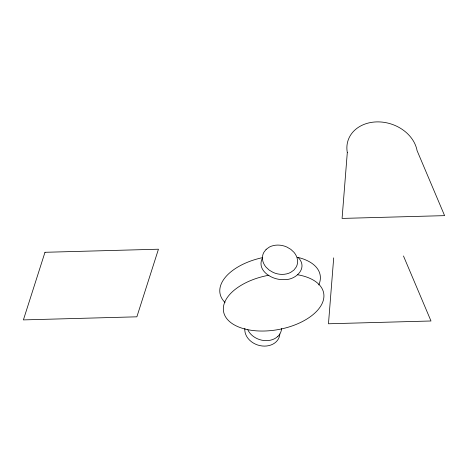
<?xml version="1.0" encoding="UTF-8"?>
<svg xmlns="http://www.w3.org/2000/svg" width="468" height="468" viewBox="0 0 468 468"><rect width="100%" height="100%" fill="white"/><g stroke="black" fill="none" stroke-linecap="round" stroke-linejoin="round"><path stroke-width="0.7" d="M333.696 257.868L328.472 323.774L430.993 320.99L403.469 255.973M262.326 258.26C256.207 270.744 272.592 280.314 283.497 279.56C295.267 280.782 308.781 268.07 298.128 257.476M297.361 257.271A50.907 27.577 -10.5 0 1 318.784 284.924M225.038 302.515A50.907 27.577 -10.5 0 1 262.53 257.64M247.818 329.811A17.661 14.256 17.7 0 0 253.305 336.381A17.895 14.444 17.7 0 0 277.91 336.334M281.584 328.518A17.661 14.256 17.7 0 1 277.922 336.34M244.858 328.296A17.661 14.256 17.7 0 0 251.562 341.833A17.895 14.444 17.7 0 0 276.173 341.792A17.661 14.256 17.7 0 0 279.846 333.971M297.414 274.722A50.907 27.577 -10.5 0 1 307.938 318.351A50.907 27.577 -10.5 0 1 227.758 319.796A50.907 27.577 -10.5 0 1 268.843 275.237M347.303 152.515L342.079 218.421L444.6 215.637L417.076 150.62A35.901 28.981 17.7 0 0 376.687 121.896A35.901 28.981 17.7 0 0 347.303 152.515M44.981 252.293L23.4 319.901L136.867 316.818L158.453 249.21L44.981 252.293M266.122 249.385L263.806 252.427A17.591 14.198 17.7 0 0 265.988 267.088L269.217 270.118L273.177 272.44A18.018 14.543 17.7 0 0 290.634 272.411L293.898 270.077L296.221 267.035A17.591 14.198 17.7 0 0 294.039 252.381L290.809 249.35L286.849 247.028A18.018 14.543 17.7 0 0 269.392 247.051L266.122 249.385"/></g></svg>
